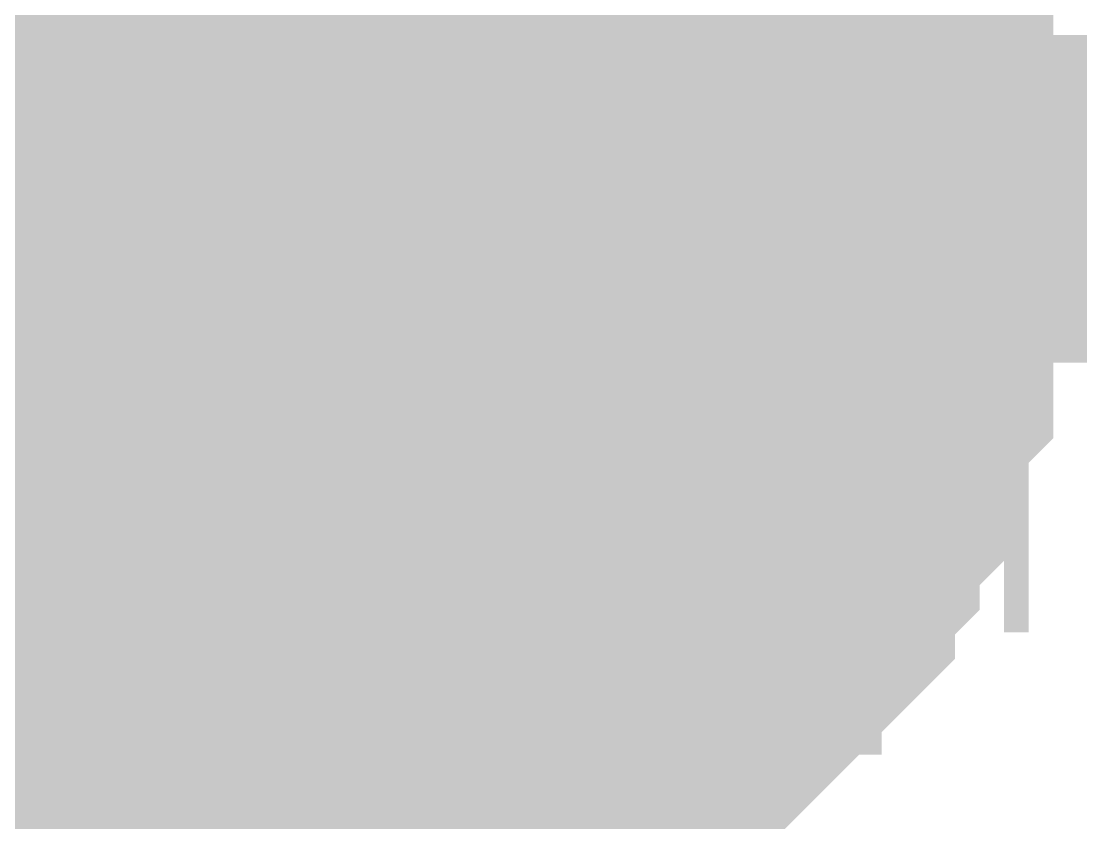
# Model space of a CAD drawing. Header units: millimetres. Extents: x 0 to 800, y 0 to 567.
# Drawn here: x 120.7 to 121.668, y 74.801 to 75.534 of the extents above; entities that cross this region are included whole.
import ezdxf

# ---------------------------------------------------------------- set-up
doc = ezdxf.new("R2010")
doc.units = ezdxf.units.MM
doc.layers.add('Sheet', color=255, linetype='Continuous')

msp = doc.modelspace()

# ---------------------------------------------------------------- linework, layer by layer
at = {"layer": 'Sheet'}
for points, const_width in [([(120.97817, 75.37185), (120.97817, 80.90434)], 0.29972), ([(120.53018, 75.64063), (120.55258, 75.66303), (120.57498, 75.68543), (120.57498, 75.70783), (120.59738, 75.73023), (120.61978, 75.73023), (120.64218, 75.75263), (120.66458, 75.77503), (120.68698, 75.79742), (120.68698, 75.79742), (120.70938, 75.81982), (120.73177, 75.81982), (120.75417, 75.84222), (120.77657, 75.84222), (120.79897, 75.86462), (120.82137, 75.86462), (120.84377, 75.86462), (120.88857, 75.88702), (120.91097, 75.88702), (120.93337, 75.88702), (120.95577, 75.88702), (120.97817, 75.88702)], 0.29972), ([(120.53018, 75.64063), (120.55258, 75.66303), (120.57498, 75.68543), (120.57498, 75.70783), (120.59738, 75.73023), (120.61978, 75.73023), (120.64218, 75.75263), (120.66458, 75.77503), (120.68698, 75.79742), (120.68698, 75.79742), (120.70938, 75.81982), (120.73177, 75.81982), (120.75417, 75.84222), (120.77657, 75.84222), (120.79897, 75.86462), (120.82137, 75.86462), (120.84377, 75.86462), (120.88857, 75.88702), (120.91097, 75.88702), (120.93337, 75.88702), (120.95577, 75.88702), (120.97817, 75.88702)], 0.29972), ([(120.53018, 75.64063), (120.55258, 75.66303), (120.57498, 75.68543), (120.57498, 75.70783), (120.59738, 75.73023), (120.61978, 75.73023), (120.64218, 75.75263), (120.66458, 75.77503), (120.68698, 75.79742), (120.68698, 75.79742), (120.70938, 75.81982), (120.73177, 75.81982), (120.75417, 75.84222), (120.77657, 75.84222), (120.79897, 75.86462), (120.82137, 75.86462), (120.84377, 75.86462), (120.88857, 75.88702), (120.91097, 75.88702), (120.93337, 75.88702), (120.95577, 75.88702), (120.97817, 75.88702)], 0.29972), ([(120.53018, 75.64063), (120.55258, 75.66303), (120.57498, 75.68543), (120.57498, 75.70783), (120.59738, 75.73023), (120.61978, 75.73023), (120.64218, 75.75263), (120.66458, 75.77503), (120.68698, 75.79742), (120.68698, 75.79742), (120.70938, 75.81982), (120.73177, 75.81982), (120.75417, 75.84222), (120.77657, 75.84222), (120.79897, 75.86462), (120.82137, 75.86462), (120.84377, 75.86462), (120.88857, 75.88702), (120.91097, 75.88702), (120.93337, 75.88702), (120.95577, 75.88702), (120.97817, 75.88702)], 0.29972), ([(120.53018, 75.64063), (120.55258, 75.66303), (120.57498, 75.68543), (120.57498, 75.70783), (120.59738, 75.73023), (120.61978, 75.73023), (120.64218, 75.75263), (120.66458, 75.77503), (120.68698, 75.79742), (120.68698, 75.79742), (120.70938, 75.81982), (120.73177, 75.81982), (120.75417, 75.84222), (120.77657, 75.84222), (120.79897, 75.86462), (120.82137, 75.86462), (120.84377, 75.86462), (120.88857, 75.88702), (120.91097, 75.88702), (120.93337, 75.88702), (120.95577, 75.88702), (120.97817, 75.88702)], 0.29972), ([(120.53018, 75.64063), (120.55258, 75.66303), (120.57498, 75.68543), (120.57498, 75.70783), (120.59738, 75.73023), (120.61978, 75.73023), (120.64218, 75.75263), (120.66458, 75.77503), (120.68698, 75.79742), (120.68698, 75.79742), (120.70938, 75.81982), (120.73177, 75.81982), (120.75417, 75.84222), (120.77657, 75.84222), (120.79897, 75.86462), (120.82137, 75.86462), (120.84377, 75.86462), (120.88857, 75.88702), (120.91097, 75.88702), (120.93337, 75.88702), (120.95577, 75.88702), (120.97817, 75.88702)], 0.29972), ([(120.53018, 75.57344), (120.55258, 75.59584), (120.57498, 75.61823), (120.57498, 75.64063), (120.59738, 75.66303), (120.61978, 75.66303), (120.64218, 75.68543), (120.66458, 75.70783), (120.68698, 75.73023), (120.68698, 75.73023), (120.70938, 75.75263), (120.73177, 75.75263), (120.75417, 75.77503), (120.77657, 75.77503), (120.79897, 75.79742), (120.82137, 75.79742), (120.84377, 75.79742), (120.88857, 75.81982), (120.91097, 75.81982), (120.93337, 75.81982), (120.95577, 75.81982), (120.97817, 75.81982)], 0.29972), ([(120.53018, 75.57344), (120.55258, 75.59584), (120.57498, 75.61823), (120.57498, 75.64063), (120.59738, 75.66303), (120.61978, 75.66303), (120.64218, 75.68543), (120.66458, 75.70783), (120.68698, 75.73023), (120.68698, 75.73023), (120.70938, 75.75263), (120.73177, 75.75263), (120.75417, 75.77503), (120.77657, 75.77503), (120.79897, 75.79742), (120.82137, 75.79742), (120.84377, 75.79742), (120.88857, 75.81982), (120.91097, 75.81982), (120.93337, 75.81982), (120.95577, 75.81982), (120.97817, 75.81982)], 0.29972), ([(120.53018, 75.57344), (120.55258, 75.59584), (120.57498, 75.61823), (120.57498, 75.64063), (120.59738, 75.66303), (120.61978, 75.66303), (120.64218, 75.68543), (120.66458, 75.70783), (120.68698, 75.73023), (120.68698, 75.73023), (120.70938, 75.75263), (120.73177, 75.75263), (120.75417, 75.77503), (120.77657, 75.77503), (120.79897, 75.79742), (120.82137, 75.79742), (120.84377, 75.79742), (120.88857, 75.81982), (120.91097, 75.81982), (120.93337, 75.81982), (120.95577, 75.81982), (120.97817, 75.81982)], 0.29972), ([(120.53018, 75.57344), (120.55258, 75.59584), (120.57498, 75.61823), (120.57498, 75.64063), (120.59738, 75.66303), (120.61978, 75.66303), (120.64218, 75.68543), (120.66458, 75.70783), (120.68698, 75.73023), (120.68698, 75.73023), (120.70938, 75.75263), (120.73177, 75.75263), (120.75417, 75.77503), (120.77657, 75.77503), (120.79897, 75.79742), (120.82137, 75.79742), (120.84377, 75.79742), (120.88857, 75.81982), (120.91097, 75.81982), (120.93337, 75.81982), (120.95577, 75.81982), (120.97817, 75.81982)], 0.29972), ([(121.33655, 75.68543), (121.33655, 75.66303), (121.35895, 75.66303), (121.38135, 75.64063), (121.40375, 75.61823), (121.40375, 75.59584), (121.42615, 75.57344), (121.42615, 75.55104), (121.44855, 75.52864), (121.44855, 75.50624), (121.47095, 75.48384), (121.47095, 75.46144), (121.47095, 75.43904), (121.49335, 75.41665), (121.49335, 75.39425), (121.49335, 75.34945), (121.49335, 75.32705), (121.49335, 75.30465)], 0.29972), ([(121.33655, 75.68543), (121.33655, 75.66303), (121.35895, 75.66303), (121.38135, 75.64063), (121.40375, 75.61823), (121.40375, 75.59584), (121.42615, 75.57344), (121.42615, 75.55104), (121.44855, 75.52864), (121.44855, 75.50624), (121.47095, 75.48384), (121.47095, 75.46144), (121.47095, 75.43904), (121.49335, 75.41665), (121.49335, 75.39425), (121.49335, 75.34945), (121.49335, 75.32705), (121.49335, 75.30465)], 0.29972), ([(121.33655, 75.68543), (121.33655, 75.66303), (121.35895, 75.66303), (121.38135, 75.64063), (121.40375, 75.61823), (121.40375, 75.59584), (121.42615, 75.57344), (121.42615, 75.55104), (121.44855, 75.52864), (121.44855, 75.50624), (121.47095, 75.48384), (121.47095, 75.46144), (121.47095, 75.43904), (121.49335, 75.41665), (121.49335, 75.39425), (121.49335, 75.34945), (121.49335, 75.32705), (121.49335, 75.30465)], 0.29972), ([(121.33655, 75.68543), (121.33655, 75.66303), (121.35895, 75.66303), (121.38135, 75.64063), (121.40375, 75.61823), (121.40375, 75.59584), (121.42615, 75.57344), (121.42615, 75.55104), (121.44855, 75.52864), (121.44855, 75.50624), (121.47095, 75.48384), (121.47095, 75.46144), (121.47095, 75.43904), (121.49335, 75.41665), (121.49335, 75.39425), (121.49335, 75.34945), (121.49335, 75.32705), (121.49335, 75.30465)], 0.29972), ([(121.40375, 75.68543), (121.40375, 75.66303), (121.42615, 75.64063), (121.42615, 75.61823), (121.44855, 75.59584), (121.44855, 75.57344), (121.47095, 75.55104), (121.47095, 75.52864), (121.47095, 75.50624), (121.49335, 75.48384), (121.49335, 75.46144), (121.49335, 75.41665), (121.49335, 75.39425), (121.49335, 75.37185)], 0.29972), ([(121.40375, 75.68543), (121.40375, 75.66303), (121.42615, 75.64063), (121.42615, 75.61823), (121.44855, 75.59584), (121.44855, 75.57344), (121.47095, 75.55104), (121.47095, 75.52864), (121.47095, 75.50624), (121.49335, 75.48384), (121.49335, 75.46144), (121.49335, 75.41665), (121.49335, 75.39425), (121.49335, 75.37185)], 0.29972), ([(121.40375, 75.68543), (121.40375, 75.66303), (121.42615, 75.64063), (121.42615, 75.61823), (121.44855, 75.59584), (121.44855, 75.57344), (121.47095, 75.55104), (121.47095, 75.52864), (121.47095, 75.50624), (121.49335, 75.48384), (121.49335, 75.46144), (121.49335, 75.41665), (121.49335, 75.39425), (121.49335, 75.37185)], 0.29972), ([(121.40375, 75.68543), (121.40375, 75.66303), (121.42615, 75.64063), (121.42615, 75.61823), (121.44855, 75.59584), (121.44855, 75.57344), (121.47095, 75.55104), (121.47095, 75.52864), (121.47095, 75.50624), (121.49335, 75.48384), (121.49335, 75.46144), (121.49335, 75.41665), (121.49335, 75.39425), (121.49335, 75.37185)], 0.29972), ([(121.40375, 75.68543), (121.40375, 75.66303), (121.42615, 75.64063), (121.42615, 75.61823), (121.44855, 75.59584), (121.44855, 75.57344), (121.47095, 75.55104), (121.47095, 75.52864), (121.47095, 75.50624), (121.49335, 75.48384), (121.49335, 75.46144), (121.49335, 75.41665), (121.49335, 75.39425), (121.49335, 75.37185)], 0.29972), ([(121.40375, 75.68543), (121.40375, 75.66303), (121.42615, 75.64063), (121.42615, 75.61823), (121.44855, 75.59584), (121.44855, 75.57344), (121.47095, 75.55104), (121.47095, 75.52864), (121.47095, 75.50624), (121.49335, 75.48384), (121.49335, 75.46144), (121.49335, 75.41665), (121.49335, 75.39425), (121.49335, 75.37185)], 0.29972), ([(121.40375, 75.59584), (121.42615, 75.57344), (121.42615, 75.55104), (121.44855, 75.52864), (121.44855, 75.50624), (121.47095, 75.48384), (121.47095, 75.46144), (121.47095, 75.43904), (121.49335, 75.41665), (121.49335, 75.39425), (121.49335, 75.34945), (121.49335, 75.32705), (121.49335, 75.30465)], 0.09906), ([(121.40375, 75.59584), (121.42615, 75.57344), (121.42615, 75.55104), (121.44855, 75.52864), (121.44855, 75.50624), (121.47095, 75.48384), (121.47095, 75.46144), (121.47095, 75.43904), (121.49335, 75.41665), (121.49335, 75.39425), (121.49335, 75.34945), (121.49335, 75.32705), (121.49335, 75.30465)], 0.09906), ([(121.40375, 75.59584), (121.42615, 75.57344), (121.42615, 75.55104), (121.44855, 75.52864), (121.44855, 75.50624), (121.47095, 75.48384), (121.47095, 75.46144), (121.47095, 75.43904), (121.49335, 75.41665), (121.49335, 75.39425), (121.49335, 75.34945), (121.49335, 75.32705), (121.49335, 75.30465)], 0.09906), ([(121.40375, 75.59584), (121.42615, 75.57344), (121.42615, 75.55104), (121.44855, 75.52864), (121.44855, 75.50624), (121.47095, 75.48384), (121.47095, 75.46144), (121.47095, 75.43904), (121.49335, 75.41665), (121.49335, 75.39425), (121.49335, 75.34945), (121.49335, 75.32705), (121.49335, 75.30465)], 0.09906), ([(121.44855, 75.59584), (121.44855, 75.57344), (121.47095, 75.55104), (121.47095, 75.52864), (121.47095, 75.50624), (121.49335, 75.48384), (121.49335, 75.46144), (121.49335, 75.41665), (121.49335, 75.39425), (121.49335, 75.37185)], 0.09906), ([(121.44855, 75.59584), (121.44855, 75.57344), (121.47095, 75.55104), (121.47095, 75.52864), (121.47095, 75.50624), (121.49335, 75.48384), (121.49335, 75.46144), (121.49335, 75.41665), (121.49335, 75.39425), (121.49335, 75.37185)], 0.09906), ([(121.44855, 75.59584), (121.44855, 75.57344), (121.47095, 75.55104), (121.47095, 75.52864), (121.47095, 75.50624), (121.49335, 75.48384), (121.49335, 75.46144), (121.49335, 75.41665), (121.49335, 75.39425), (121.49335, 75.37185)], 0.09906), ([(121.44855, 75.59584), (121.44855, 75.57344), (121.47095, 75.55104), (121.47095, 75.52864), (121.47095, 75.50624), (121.49335, 75.48384), (121.49335, 75.46144), (121.49335, 75.41665), (121.49335, 75.39425), (121.49335, 75.37185)], 0.09906), ([(121.44855, 75.59584), (121.44855, 75.57344), (121.47095, 75.55104), (121.47095, 75.52864), (121.47095, 75.50624), (121.49335, 75.48384), (121.49335, 75.46144), (121.49335, 75.41665), (121.49335, 75.39425), (121.49335, 75.37185)], 0.09906), ([(121.44855, 75.59584), (121.44855, 75.57344), (121.47095, 75.55104), (121.47095, 75.52864), (121.47095, 75.50624), (121.49335, 75.48384), (121.49335, 75.46144), (121.49335, 75.41665), (121.49335, 75.39425), (121.49335, 75.37185)], 0.09906), ([(120.97817, 75.37185), (120.97817, 75.30465), (109.28578, 75.30465)], 0.29972), ([(121.49335, 75.37185), (121.49335, 75.34945), (121.49335, 75.32705), (121.49335, 75.28225), (121.49335, 75.25985), (121.47095, 75.23746), (121.47095, 75.21506), (121.47095, 75.19266), (121.44855, 75.17026), (121.44855, 75.14786), (121.42615, 75.12546), (121.42615, 75.10306), (121.40375, 75.08066), (121.40375, 75.05827), (121.38135, 75.03587), (121.35895, 75.01347), (121.33655, 75.01347), (121.33655, 74.99107), (121.31415, 74.96867), (121.29176, 74.94627), (121.26936, 74.94627), (121.24696, 74.92387), (121.22456, 74.92387), (121.20216, 74.90147), (121.17976, 74.90147), (121.15736, 74.87908), (121.13496, 74.87908), (121.11256, 74.87908), (121.09016, 74.85668), (121.06776, 74.85668), (121.02296, 74.85668), (121.00057, 74.85668), (120.97817, 74.85668)], 0.29972), ([(151.91148, 75.30465), (151.91148, 75.37185), (147.31964, 75.37185), (120.97817, 75.37185)], 0.29972), ([(121.49335, 75.37185), (121.49335, 75.34945), (121.49335, 75.32705), (121.49335, 75.28225), (121.49335, 75.25985), (121.47095, 75.23746), (121.47095, 75.21506), (121.47095, 75.19266), (121.44855, 75.17026), (121.44855, 75.14786), (121.42615, 75.12546), (121.42615, 75.10306), (121.40375, 75.08066), (121.40375, 75.05827), (121.38135, 75.03587), (121.35895, 75.01347), (121.33655, 75.01347), (121.33655, 74.99107), (121.31415, 74.96867), (121.29176, 74.94627), (121.26936, 74.94627), (121.24696, 74.92387), (121.22456, 74.92387), (121.20216, 74.90147), (121.17976, 74.90147), (121.15736, 74.87908), (121.13496, 74.87908), (121.11256, 74.87908), (121.09016, 74.85668), (121.06776, 74.85668), (121.02296, 74.85668), (121.00057, 74.85668), (120.97817, 74.85668)], 0.29972), ([(121.49335, 75.37185), (121.49335, 75.34945), (121.49335, 75.32705), (121.49335, 75.28225), (121.49335, 75.25985), (121.47095, 75.23746), (121.47095, 75.21506), (121.47095, 75.19266), (121.44855, 75.17026), (121.44855, 75.14786), (121.42615, 75.12546), (121.42615, 75.10306), (121.40375, 75.08066), (121.40375, 75.05827), (121.38135, 75.03587), (121.35895, 75.01347), (121.33655, 75.01347), (121.33655, 74.99107), (121.31415, 74.96867), (121.29176, 74.94627), (121.26936, 74.94627), (121.24696, 74.92387), (121.22456, 74.92387), (121.20216, 74.90147), (121.17976, 74.90147), (121.15736, 74.87908), (121.13496, 74.87908), (121.11256, 74.87908), (121.09016, 74.85668), (121.06776, 74.85668), (121.02296, 74.85668), (121.00057, 74.85668), (120.97817, 74.85668)], 0.29972), ([(121.49335, 75.37185), (121.49335, 75.34945), (121.49335, 75.32705), (121.49335, 75.28225), (121.49335, 75.25985), (121.47095, 75.23746), (121.47095, 75.21506), (121.47095, 75.19266), (121.44855, 75.17026), (121.44855, 75.14786), (121.42615, 75.12546), (121.42615, 75.10306), (121.40375, 75.08066), (121.40375, 75.05827), (121.38135, 75.03587), (121.35895, 75.01347), (121.33655, 75.01347), (121.33655, 74.99107), (121.31415, 74.96867), (121.29176, 74.94627), (121.26936, 74.94627), (121.24696, 74.92387), (121.22456, 74.92387), (121.20216, 74.90147), (121.17976, 74.90147), (121.15736, 74.87908), (121.13496, 74.87908), (121.11256, 74.87908), (121.09016, 74.85668), (121.06776, 74.85668), (121.02296, 74.85668), (121.00057, 74.85668), (120.97817, 74.85668)], 0.29972), ([(121.49335, 75.37185), (121.49335, 75.34945), (121.49335, 75.32705), (121.49335, 75.28225), (121.49335, 75.25985), (121.47095, 75.23746), (121.47095, 75.21506), (121.47095, 75.19266), (121.44855, 75.17026), (121.44855, 75.14786), (121.42615, 75.12546), (121.42615, 75.10306), (121.40375, 75.08066), (121.40375, 75.05827), (121.38135, 75.03587), (121.35895, 75.01347), (121.33655, 75.01347), (121.33655, 74.99107), (121.31415, 74.96867), (121.29176, 74.94627), (121.26936, 74.94627), (121.24696, 74.92387), (121.22456, 74.92387), (121.20216, 74.90147), (121.17976, 74.90147), (121.15736, 74.87908), (121.13496, 74.87908), (121.11256, 74.87908), (121.09016, 74.85668), (121.06776, 74.85668), (121.02296, 74.85668), (121.00057, 74.85668), (120.97817, 74.85668)], 0.29972), ([(121.49335, 75.37185), (121.49335, 75.34945), (121.49335, 75.32705), (121.49335, 75.28225), (121.49335, 75.25985), (121.47095, 75.23746), (121.47095, 75.21506), (121.47095, 75.19266), (121.44855, 75.17026), (121.44855, 75.14786), (121.42615, 75.12546), (121.42615, 75.10306), (121.40375, 75.08066), (121.40375, 75.05827), (121.38135, 75.03587), (121.35895, 75.01347), (121.33655, 75.01347), (121.33655, 74.99107), (121.31415, 74.96867), (121.29176, 74.94627), (121.26936, 74.94627), (121.24696, 74.92387), (121.22456, 74.92387), (121.20216, 74.90147), (121.17976, 74.90147), (121.15736, 74.87908), (121.13496, 74.87908), (121.11256, 74.87908), (121.09016, 74.85668), (121.06776, 74.85668), (121.02296, 74.85668), (121.00057, 74.85668), (120.97817, 74.85668)], 0.29972), ([(121.49335, 75.37185), (121.49335, 75.37185), (121.49335, 75.37185), (121.49335, 75.37185), (121.49335, 75.37185), (121.49335, 75.37185), (121.49335, 75.37185), (121.49335, 75.37185), (121.49335, 75.37185), (121.49335, 75.37185), (121.49335, 75.37185), (121.49335, 75.37185), (121.49335, 75.37185), (121.49335, 75.37185), (121.49335, 75.37185), (121.49335, 75.37185), (121.49335, 75.37185), (121.49335, 75.37185), (121.49335, 75.37185), (121.49335, 75.37185), (121.49335, 75.37185), (121.49335, 75.37185), (121.49335, 75.37185), (121.49335, 75.37185), (121.49335, 75.37185), (121.49335, 75.37185), (121.49335, 75.37185), (121.49335, 75.37185), (121.49335, 75.37185), (121.49335, 75.37185), (121.49335, 75.37185), (121.49335, 75.37185), (121.49335, 75.37185)], 0.29972), ([(121.49335, 75.37185), (121.49335, 75.37185)], 0.29972), ([(121.49335, 75.37185), (121.49335, 75.37185), (121.49335, 75.37185), (121.49335, 75.37185), (121.49335, 75.37185), (121.49335, 75.37185), (121.49335, 75.37185), (121.49335, 75.37185), (121.49335, 75.37185), (121.49335, 75.37185), (121.49335, 75.37185), (121.49335, 75.37185), (121.49335, 75.37185), (121.49335, 75.37185), (121.49335, 75.37185), (121.49335, 75.37185), (121.49335, 75.37185), (121.49335, 75.37185), (121.49335, 75.37185), (121.49335, 75.37185), (121.49335, 75.37185), (121.49335, 75.37185), (121.49335, 75.37185), (121.49335, 75.37185), (121.49335, 75.37185), (121.49335, 75.37185), (121.49335, 75.37185), (121.49335, 75.37185), (121.49335, 75.37185), (121.49335, 75.37185), (121.49335, 75.37185), (121.49335, 75.37185), (121.49335, 75.37185)], 0.29972), ([(121.49335, 75.37185), (121.49335, 75.37185)], 0.29972), ([(121.49335, 75.37185), (121.49335, 75.37185), (121.49335, 75.37185), (121.49335, 75.37185), (121.49335, 75.37185), (121.49335, 75.37185), (121.49335, 75.37185), (121.49335, 75.37185), (121.49335, 75.37185), (121.49335, 75.37185), (121.49335, 75.37185), (121.49335, 75.37185), (121.49335, 75.37185), (121.49335, 75.37185), (121.49335, 75.37185), (121.49335, 75.37185), (121.49335, 75.37185), (121.49335, 75.37185), (121.49335, 75.37185), (121.49335, 75.37185), (121.49335, 75.37185), (121.49335, 75.37185), (121.49335, 75.37185), (121.49335, 75.37185), (121.49335, 75.37185), (121.49335, 75.37185), (121.49335, 75.37185), (121.49335, 75.37185), (121.49335, 75.37185), (121.49335, 75.37185), (121.49335, 75.37185), (121.49335, 75.37185), (121.49335, 75.37185)], 0.29972), ([(121.49335, 75.37185), (121.49335, 75.37185)], 0.29972), ([(121.49335, 75.37185), (121.49335, 75.37185), (121.49335, 75.37185), (121.49335, 75.37185), (121.49335, 75.37185), (121.49335, 75.37185), (121.49335, 75.37185), (121.49335, 75.37185), (121.49335, 75.37185), (121.49335, 75.37185), (121.49335, 75.37185), (121.49335, 75.37185), (121.49335, 75.37185), (121.49335, 75.37185), (121.49335, 75.37185), (121.49335, 75.37185), (121.49335, 75.37185), (121.49335, 75.37185), (121.49335, 75.37185), (121.49335, 75.37185), (121.49335, 75.37185), (121.49335, 75.37185), (121.49335, 75.37185), (121.49335, 75.37185), (121.49335, 75.37185), (121.49335, 75.37185), (121.49335, 75.37185), (121.49335, 75.37185), (121.49335, 75.37185), (121.49335, 75.37185), (121.49335, 75.37185), (121.49335, 75.37185), (121.49335, 75.37185)], 0.29972), ([(121.49335, 75.37185), (121.49335, 75.37185)], 0.29972), ([(121.49335, 75.37185), (121.49335, 75.37185), (121.49335, 75.37185), (121.49335, 75.37185), (121.49335, 75.37185), (121.49335, 75.37185), (121.49335, 75.37185), (121.49335, 75.37185), (121.49335, 75.37185), (121.49335, 75.37185), (121.49335, 75.37185), (121.49335, 75.37185), (121.49335, 75.37185), (121.49335, 75.37185), (121.49335, 75.37185), (121.49335, 75.37185), (121.49335, 75.37185), (121.49335, 75.37185), (121.49335, 75.37185), (121.49335, 75.37185), (121.49335, 75.37185), (121.49335, 75.37185), (121.49335, 75.37185), (121.49335, 75.37185), (121.49335, 75.37185), (121.49335, 75.37185), (121.49335, 75.37185), (121.49335, 75.37185), (121.49335, 75.37185), (121.49335, 75.37185), (121.49335, 75.37185), (121.49335, 75.37185), (121.49335, 75.37185)], 0.29972), ([(121.49335, 75.37185), (121.49335, 75.37185)], 0.29972), ([(121.49335, 75.37185), (121.49335, 75.37185), (121.49335, 75.37185), (121.49335, 75.37185), (121.49335, 75.37185), (121.49335, 75.37185), (121.49335, 75.37185), (121.49335, 75.37185), (121.49335, 75.37185), (121.49335, 75.37185), (121.49335, 75.37185), (121.49335, 75.37185), (121.49335, 75.37185), (121.49335, 75.37185), (121.49335, 75.37185), (121.49335, 75.37185), (121.49335, 75.37185), (121.49335, 75.37185), (121.49335, 75.37185), (121.49335, 75.37185), (121.49335, 75.37185), (121.49335, 75.37185), (121.49335, 75.37185), (121.49335, 75.37185), (121.49335, 75.37185), (121.49335, 75.37185), (121.49335, 75.37185), (121.49335, 75.37185), (121.49335, 75.37185), (121.49335, 75.37185), (121.49335, 75.37185), (121.49335, 75.37185), (121.49335, 75.37185)], 0.29972), ([(121.49335, 75.37185), (121.49335, 75.37185)], 0.29972), ([(120.97817, 75.30465), (120.97817, 68.24904), (120.86617, 68.24904)], 0.29972), ([(121.49335, 75.30465), (121.49335, 75.28225), (121.49335, 75.25985), (121.49335, 75.23746), (121.49335, 75.21506), (121.47095, 75.19266), (121.47095, 75.17026), (121.47095, 75.12546), (121.44855, 75.12546), (121.44855, 75.10306), (121.42615, 75.08066), (121.42615, 75.05827), (121.40375, 75.03587), (121.40375, 75.01347), (121.38135, 74.99107), (121.35895, 74.96867), (121.33655, 74.94627), (121.33655, 74.94627), (121.31415, 74.92387), (121.29176, 74.90147), (121.26936, 74.90147), (121.24696, 74.87908), (121.22456, 74.87908), (121.20216, 74.85668), (121.17976, 74.85668), (121.15736, 74.83428), (121.13496, 74.83428), (121.11256, 74.83428), (121.09016, 74.81188), (121.06776, 74.81188), (121.02296, 74.81188), (121.00057, 74.81188), (120.97817, 74.81188)], 0.29972), ([(121.49335, 75.30465), (121.49335, 75.28225), (121.49335, 75.25985), (121.49335, 75.23746), (121.49335, 75.21506), (121.47095, 75.19266), (121.47095, 75.17026), (121.47095, 75.12546), (121.44855, 75.12546), (121.44855, 75.10306), (121.42615, 75.08066), (121.42615, 75.05827), (121.40375, 75.03587), (121.40375, 75.01347), (121.38135, 74.99107), (121.35895, 74.96867), (121.33655, 74.94627), (121.33655, 74.94627), (121.31415, 74.92387), (121.29176, 74.90147), (121.26936, 74.90147), (121.24696, 74.87908), (121.22456, 74.87908), (121.20216, 74.85668), (121.17976, 74.85668), (121.15736, 74.83428), (121.13496, 74.83428), (121.11256, 74.83428), (121.09016, 74.81188), (121.06776, 74.81188), (121.02296, 74.81188), (121.00057, 74.81188), (120.97817, 74.81188)], 0.29972), ([(121.49335, 75.30465), (121.49335, 75.28225), (121.49335, 75.25985), (121.49335, 75.23746), (121.49335, 75.21506), (121.47095, 75.19266), (121.47095, 75.17026), (121.47095, 75.12546), (121.44855, 75.12546), (121.44855, 75.10306), (121.42615, 75.08066), (121.42615, 75.05827), (121.40375, 75.03587), (121.40375, 75.01347), (121.38135, 74.99107), (121.35895, 74.96867), (121.33655, 74.94627), (121.33655, 74.94627), (121.31415, 74.92387), (121.29176, 74.90147), (121.26936, 74.90147), (121.24696, 74.87908), (121.22456, 74.87908), (121.20216, 74.85668), (121.17976, 74.85668), (121.15736, 74.83428), (121.13496, 74.83428), (121.11256, 74.83428), (121.09016, 74.81188), (121.06776, 74.81188), (121.02296, 74.81188), (121.00057, 74.81188), (120.97817, 74.81188)], 0.29972), ([(121.49335, 75.30465), (121.49335, 75.28225), (121.49335, 75.25985), (121.49335, 75.23746), (121.49335, 75.21506), (121.47095, 75.19266), (121.47095, 75.17026), (121.47095, 75.12546), (121.44855, 75.12546), (121.44855, 75.10306), (121.42615, 75.08066), (121.42615, 75.05827), (121.40375, 75.03587), (121.40375, 75.01347), (121.38135, 74.99107), (121.35895, 74.96867), (121.33655, 74.94627), (121.33655, 74.94627), (121.31415, 74.92387), (121.29176, 74.90147), (121.26936, 74.90147), (121.24696, 74.87908), (121.22456, 74.87908), (121.20216, 74.85668), (121.17976, 74.85668), (121.15736, 74.83428), (121.13496, 74.83428), (121.11256, 74.83428), (121.09016, 74.81188), (121.06776, 74.81188), (121.02296, 74.81188), (121.00057, 74.81188), (120.97817, 74.81188)], 0.29972), ([(121.49335, 75.30465), (121.49335, 75.30465), (121.49335, 75.30465), (121.49335, 75.30465), (121.49335, 75.30465), (121.49335, 75.30465), (121.49335, 75.30465), (121.49335, 75.30465), (121.49335, 75.30465), (121.49335, 75.30465), (121.49335, 75.30465), (121.49335, 75.30465), (121.49335, 75.30465), (121.49335, 75.30465), (121.49335, 75.30465), (121.49335, 75.30465), (121.49335, 75.30465), (121.49335, 75.30465), (121.49335, 75.30465), (121.49335, 75.30465), (121.49335, 75.30465), (121.49335, 75.30465), (121.49335, 75.30465), (121.49335, 75.30465), (121.49335, 75.30465), (121.49335, 75.30465), (121.49335, 75.30465), (121.49335, 75.30465), (121.49335, 75.30465), (121.49335, 75.30465), (121.49335, 75.30465), (121.49335, 75.30465), (121.49335, 75.30465)], 0.29972), ([(121.49335, 75.30465), (121.49335, 75.30465)], 0.29972), ([(121.49335, 75.30465), (121.49335, 75.30465), (121.49335, 75.30465), (121.49335, 75.30465), (121.49335, 75.30465), (121.49335, 75.30465), (121.49335, 75.30465), (121.49335, 75.30465), (121.49335, 75.30465), (121.49335, 75.30465), (121.49335, 75.30465), (121.49335, 75.30465), (121.49335, 75.30465), (121.49335, 75.30465), (121.49335, 75.30465), (121.49335, 75.30465), (121.49335, 75.30465), (121.49335, 75.30465), (121.49335, 75.30465), (121.49335, 75.30465), (121.49335, 75.30465), (121.49335, 75.30465), (121.49335, 75.30465), (121.49335, 75.30465), (121.49335, 75.30465), (121.49335, 75.30465), (121.49335, 75.30465), (121.49335, 75.30465), (121.49335, 75.30465), (121.49335, 75.30465), (121.49335, 75.30465), (121.49335, 75.30465), (121.49335, 75.30465)], 0.29972), ([(121.49335, 75.30465), (121.49335, 75.30465)], 0.29972), ([(121.49335, 75.30465), (121.49335, 75.30465), (121.49335, 75.30465), (121.49335, 75.30465), (121.49335, 75.30465), (121.49335, 75.30465), (121.49335, 75.30465), (121.49335, 75.30465), (121.49335, 75.30465), (121.49335, 75.30465), (121.49335, 75.30465), (121.49335, 75.30465), (121.49335, 75.30465), (121.49335, 75.30465), (121.49335, 75.30465), (121.49335, 75.30465), (121.49335, 75.30465), (121.49335, 75.30465), (121.49335, 75.30465), (121.49335, 75.30465), (121.49335, 75.30465), (121.49335, 75.30465), (121.49335, 75.30465), (121.49335, 75.30465), (121.49335, 75.30465), (121.49335, 75.30465), (121.49335, 75.30465), (121.49335, 75.30465), (121.49335, 75.30465), (121.49335, 75.30465), (121.49335, 75.30465), (121.49335, 75.30465), (121.49335, 75.30465)], 0.29972), ([(121.49335, 75.30465), (121.49335, 75.30465)], 0.29972), ([(121.49335, 75.30465), (121.49335, 75.30465), (121.49335, 75.30465), (121.49335, 75.30465), (121.49335, 75.30465), (121.49335, 75.30465), (121.49335, 75.30465), (121.49335, 75.30465), (121.49335, 75.30465), (121.49335, 75.30465), (121.49335, 75.30465), (121.49335, 75.30465), (121.49335, 75.30465), (121.49335, 75.30465), (121.49335, 75.30465), (121.49335, 75.30465), (121.49335, 75.30465), (121.49335, 75.30465), (121.49335, 75.30465), (121.49335, 75.30465), (121.49335, 75.30465), (121.49335, 75.30465), (121.49335, 75.30465), (121.49335, 75.30465), (121.49335, 75.30465), (121.49335, 75.30465), (121.49335, 75.30465), (121.49335, 75.30465), (121.49335, 75.30465), (121.49335, 75.30465), (121.49335, 75.30465), (121.49335, 75.30465), (121.49335, 75.30465)], 0.29972), ([(121.49335, 75.30465), (121.49335, 75.30465)], 0.29972), ([(121.49335, 75.37185), (121.49335, 75.34945), (121.49335, 75.32705), (121.49335, 75.28225), (121.49335, 75.25985), (121.47095, 75.23746), (121.47095, 75.21506), (121.47095, 75.19266), (121.44855, 75.17026), (121.44855, 75.14786), (121.42615, 75.12546), (121.42615, 75.10306), (121.40375, 75.08066), (121.40375, 75.05827), (121.38135, 75.03587), (121.35895, 75.01347), (121.33655, 75.01347), (121.33655, 74.99107), (121.31415, 74.96867), (121.29176, 74.94627), (121.26936, 74.94627), (121.24696, 74.92387), (121.22456, 74.92387), (121.20216, 74.90147), (121.17976, 74.90147), (121.15736, 74.87908), (121.13496, 74.87908), (121.11256, 74.87908), (121.09016, 74.85668), (121.06776, 74.85668), (121.02296, 74.85668), (121.00057, 74.85668), (120.97817, 74.85668)], 0.09906), ([(121.49335, 75.37185), (121.49335, 75.34945), (121.49335, 75.32705), (121.49335, 75.28225), (121.49335, 75.25985), (121.47095, 75.23746), (121.47095, 75.21506), (121.47095, 75.19266), (121.44855, 75.17026), (121.44855, 75.14786), (121.42615, 75.12546), (121.42615, 75.10306), (121.40375, 75.08066), (121.40375, 75.05827), (121.38135, 75.03587), (121.35895, 75.01347), (121.33655, 75.01347), (121.33655, 74.99107), (121.31415, 74.96867), (121.29176, 74.94627), (121.26936, 74.94627), (121.24696, 74.92387), (121.22456, 74.92387), (121.20216, 74.90147), (121.17976, 74.90147), (121.15736, 74.87908), (121.13496, 74.87908), (121.11256, 74.87908), (121.09016, 74.85668), (121.06776, 74.85668), (121.02296, 74.85668), (121.00057, 74.85668), (120.97817, 74.85668)], 0.09906), ([(121.49335, 75.37185), (121.49335, 75.34945), (121.49335, 75.32705), (121.49335, 75.28225), (121.49335, 75.25985), (121.47095, 75.23746), (121.47095, 75.21506), (121.47095, 75.19266), (121.44855, 75.17026), (121.44855, 75.14786), (121.42615, 75.12546), (121.42615, 75.10306), (121.40375, 75.08066), (121.40375, 75.05827), (121.38135, 75.03587), (121.35895, 75.01347), (121.33655, 75.01347), (121.33655, 74.99107), (121.31415, 74.96867), (121.29176, 74.94627), (121.26936, 74.94627), (121.24696, 74.92387), (121.22456, 74.92387), (121.20216, 74.90147), (121.17976, 74.90147), (121.15736, 74.87908), (121.13496, 74.87908), (121.11256, 74.87908), (121.09016, 74.85668), (121.06776, 74.85668), (121.02296, 74.85668), (121.00057, 74.85668), (120.97817, 74.85668)], 0.09906), ([(121.49335, 75.37185), (121.49335, 75.34945), (121.49335, 75.32705), (121.49335, 75.28225), (121.49335, 75.25985), (121.47095, 75.23746), (121.47095, 75.21506), (121.47095, 75.19266), (121.44855, 75.17026), (121.44855, 75.14786), (121.42615, 75.12546), (121.42615, 75.10306), (121.40375, 75.08066), (121.40375, 75.05827), (121.38135, 75.03587), (121.35895, 75.01347), (121.33655, 75.01347), (121.33655, 74.99107), (121.31415, 74.96867), (121.29176, 74.94627), (121.26936, 74.94627), (121.24696, 74.92387), (121.22456, 74.92387), (121.20216, 74.90147), (121.17976, 74.90147), (121.15736, 74.87908), (121.13496, 74.87908), (121.11256, 74.87908), (121.09016, 74.85668), (121.06776, 74.85668), (121.02296, 74.85668), (121.00057, 74.85668), (120.97817, 74.85668)], 0.09906), ([(121.49335, 75.37185), (121.49335, 75.34945), (121.49335, 75.32705), (121.49335, 75.28225), (121.49335, 75.25985), (121.47095, 75.23746), (121.47095, 75.21506), (121.47095, 75.19266), (121.44855, 75.17026), (121.44855, 75.14786), (121.42615, 75.12546), (121.42615, 75.10306), (121.40375, 75.08066), (121.40375, 75.05827), (121.38135, 75.03587), (121.35895, 75.01347), (121.33655, 75.01347), (121.33655, 74.99107), (121.31415, 74.96867), (121.29176, 74.94627), (121.26936, 74.94627), (121.24696, 74.92387), (121.22456, 74.92387), (121.20216, 74.90147), (121.17976, 74.90147), (121.15736, 74.87908), (121.13496, 74.87908), (121.11256, 74.87908), (121.09016, 74.85668), (121.06776, 74.85668), (121.02296, 74.85668), (121.00057, 74.85668), (120.97817, 74.85668)], 0.09906), ([(121.49335, 75.37185), (121.49335, 75.34945), (121.49335, 75.32705), (121.49335, 75.28225), (121.49335, 75.25985), (121.47095, 75.23746), (121.47095, 75.21506), (121.47095, 75.19266), (121.44855, 75.17026), (121.44855, 75.14786), (121.42615, 75.12546), (121.42615, 75.10306), (121.40375, 75.08066), (121.40375, 75.05827), (121.38135, 75.03587), (121.35895, 75.01347), (121.33655, 75.01347), (121.33655, 74.99107), (121.31415, 74.96867), (121.29176, 74.94627), (121.26936, 74.94627), (121.24696, 74.92387), (121.22456, 74.92387), (121.20216, 74.90147), (121.17976, 74.90147), (121.15736, 74.87908), (121.13496, 74.87908), (121.11256, 74.87908), (121.09016, 74.85668), (121.06776, 74.85668), (121.02296, 74.85668), (121.00057, 74.85668), (120.97817, 74.85668)], 0.09906), ([(121.49335, 75.37185), (121.49335, 75.37185), (121.49335, 75.37185), (121.49335, 75.37185), (121.49335, 75.37185), (121.49335, 75.37185), (121.49335, 75.37185), (121.49335, 75.37185), (121.49335, 75.37185), (121.49335, 75.37185), (121.49335, 75.37185), (121.49335, 75.37185), (121.49335, 75.37185), (121.49335, 75.37185), (121.49335, 75.37185), (121.49335, 75.37185), (121.49335, 75.37185), (121.49335, 75.37185), (121.49335, 75.37185), (121.49335, 75.37185), (121.49335, 75.37185), (121.49335, 75.37185), (121.49335, 75.37185), (121.49335, 75.37185), (121.49335, 75.37185), (121.49335, 75.37185), (121.49335, 75.37185), (121.49335, 75.37185), (121.49335, 75.37185), (121.49335, 75.37185), (121.49335, 75.37185), (121.49335, 75.37185), (121.49335, 75.37185)], 0.09906), ([(121.49335, 75.37185), (121.49335, 75.37185)], 0.09906), ([(121.49335, 75.37185), (121.49335, 75.37185), (121.49335, 75.37185), (121.49335, 75.37185), (121.49335, 75.37185), (121.49335, 75.37185), (121.49335, 75.37185), (121.49335, 75.37185), (121.49335, 75.37185), (121.49335, 75.37185), (121.49335, 75.37185), (121.49335, 75.37185), (121.49335, 75.37185), (121.49335, 75.37185), (121.49335, 75.37185), (121.49335, 75.37185), (121.49335, 75.37185), (121.49335, 75.37185), (121.49335, 75.37185), (121.49335, 75.37185), (121.49335, 75.37185), (121.49335, 75.37185), (121.49335, 75.37185), (121.49335, 75.37185), (121.49335, 75.37185), (121.49335, 75.37185), (121.49335, 75.37185), (121.49335, 75.37185), (121.49335, 75.37185), (121.49335, 75.37185), (121.49335, 75.37185), (121.49335, 75.37185), (121.49335, 75.37185)], 0.09906), ([(121.49335, 75.37185), (121.49335, 75.37185)], 0.09906), ([(121.49335, 75.37185), (121.49335, 75.37185), (121.49335, 75.37185), (121.49335, 75.37185), (121.49335, 75.37185), (121.49335, 75.37185), (121.49335, 75.37185), (121.49335, 75.37185), (121.49335, 75.37185), (121.49335, 75.37185), (121.49335, 75.37185), (121.49335, 75.37185), (121.49335, 75.37185), (121.49335, 75.37185), (121.49335, 75.37185), (121.49335, 75.37185), (121.49335, 75.37185), (121.49335, 75.37185), (121.49335, 75.37185), (121.49335, 75.37185), (121.49335, 75.37185), (121.49335, 75.37185), (121.49335, 75.37185), (121.49335, 75.37185), (121.49335, 75.37185), (121.49335, 75.37185), (121.49335, 75.37185), (121.49335, 75.37185), (121.49335, 75.37185), (121.49335, 75.37185), (121.49335, 75.37185), (121.49335, 75.37185), (121.49335, 75.37185)], 0.09906), ([(121.49335, 75.37185), (121.49335, 75.37185)], 0.09906), ([(121.49335, 75.37185), (121.49335, 75.37185), (121.49335, 75.37185), (121.49335, 75.37185), (121.49335, 75.37185), (121.49335, 75.37185), (121.49335, 75.37185), (121.49335, 75.37185), (121.49335, 75.37185), (121.49335, 75.37185), (121.49335, 75.37185), (121.49335, 75.37185), (121.49335, 75.37185), (121.49335, 75.37185), (121.49335, 75.37185), (121.49335, 75.37185), (121.49335, 75.37185), (121.49335, 75.37185), (121.49335, 75.37185), (121.49335, 75.37185), (121.49335, 75.37185), (121.49335, 75.37185), (121.49335, 75.37185), (121.49335, 75.37185), (121.49335, 75.37185), (121.49335, 75.37185), (121.49335, 75.37185), (121.49335, 75.37185), (121.49335, 75.37185), (121.49335, 75.37185), (121.49335, 75.37185), (121.49335, 75.37185), (121.49335, 75.37185)], 0.09906), ([(121.49335, 75.37185), (121.49335, 75.37185)], 0.09906), ([(121.49335, 75.37185), (121.49335, 75.37185), (121.49335, 75.37185), (121.49335, 75.37185), (121.49335, 75.37185), (121.49335, 75.37185), (121.49335, 75.37185), (121.49335, 75.37185), (121.49335, 75.37185), (121.49335, 75.37185), (121.49335, 75.37185), (121.49335, 75.37185), (121.49335, 75.37185), (121.49335, 75.37185), (121.49335, 75.37185), (121.49335, 75.37185), (121.49335, 75.37185), (121.49335, 75.37185), (121.49335, 75.37185), (121.49335, 75.37185), (121.49335, 75.37185), (121.49335, 75.37185), (121.49335, 75.37185), (121.49335, 75.37185), (121.49335, 75.37185), (121.49335, 75.37185), (121.49335, 75.37185), (121.49335, 75.37185), (121.49335, 75.37185), (121.49335, 75.37185), (121.49335, 75.37185), (121.49335, 75.37185), (121.49335, 75.37185)], 0.09906), ([(121.49335, 75.37185), (121.49335, 75.37185)], 0.09906), ([(121.49335, 75.37185), (121.49335, 75.37185), (121.49335, 75.37185), (121.49335, 75.37185), (121.49335, 75.37185), (121.49335, 75.37185), (121.49335, 75.37185), (121.49335, 75.37185), (121.49335, 75.37185), (121.49335, 75.37185), (121.49335, 75.37185), (121.49335, 75.37185), (121.49335, 75.37185), (121.49335, 75.37185), (121.49335, 75.37185), (121.49335, 75.37185), (121.49335, 75.37185), (121.49335, 75.37185), (121.49335, 75.37185), (121.49335, 75.37185), (121.49335, 75.37185), (121.49335, 75.37185), (121.49335, 75.37185), (121.49335, 75.37185), (121.49335, 75.37185), (121.49335, 75.37185), (121.49335, 75.37185), (121.49335, 75.37185), (121.49335, 75.37185), (121.49335, 75.37185), (121.49335, 75.37185), (121.49335, 75.37185), (121.49335, 75.37185)], 0.09906), ([(121.49335, 75.37185), (121.49335, 75.37185)], 0.09906), ([(121.49335, 75.30465), (121.49335, 75.28225), (121.49335, 75.25985), (121.49335, 75.23746), (121.49335, 75.21506), (121.47095, 75.19266), (121.47095, 75.17026), (121.47095, 75.12546), (121.44855, 75.12546), (121.44855, 75.10306), (121.42615, 75.08066), (121.42615, 75.05827), (121.40375, 75.03587), (121.40375, 75.01347), (121.38135, 74.99107), (121.35895, 74.96867), (121.33655, 74.94627), (121.33655, 74.94627), (121.31415, 74.92387), (121.29176, 74.90147), (121.26936, 74.90147), (121.24696, 74.87908), (121.22456, 74.87908), (121.20216, 74.85668), (121.17976, 74.85668), (121.15736, 74.83428), (121.13496, 74.83428), (121.11256, 74.83428), (121.09016, 74.81188), (121.06776, 74.81188), (121.02296, 74.81188), (121.00057, 74.81188), (120.97817, 74.81188)], 0.09906), ([(121.49335, 75.30465), (121.49335, 75.28225), (121.49335, 75.25985), (121.49335, 75.23746), (121.49335, 75.21506), (121.47095, 75.19266), (121.47095, 75.17026), (121.47095, 75.12546), (121.44855, 75.12546), (121.44855, 75.10306), (121.42615, 75.08066), (121.42615, 75.05827), (121.40375, 75.03587), (121.40375, 75.01347), (121.38135, 74.99107), (121.35895, 74.96867), (121.33655, 74.94627), (121.33655, 74.94627), (121.31415, 74.92387), (121.29176, 74.90147), (121.26936, 74.90147), (121.24696, 74.87908), (121.22456, 74.87908), (121.20216, 74.85668), (121.17976, 74.85668), (121.15736, 74.83428), (121.13496, 74.83428), (121.11256, 74.83428), (121.09016, 74.81188), (121.06776, 74.81188), (121.02296, 74.81188), (121.00057, 74.81188), (120.97817, 74.81188)], 0.09906), ([(121.49335, 75.30465), (121.49335, 75.28225), (121.49335, 75.25985), (121.49335, 75.23746), (121.49335, 75.21506), (121.47095, 75.19266), (121.47095, 75.17026), (121.47095, 75.12546), (121.44855, 75.12546), (121.44855, 75.10306), (121.42615, 75.08066), (121.42615, 75.05827), (121.40375, 75.03587), (121.40375, 75.01347), (121.38135, 74.99107), (121.35895, 74.96867), (121.33655, 74.94627), (121.33655, 74.94627), (121.31415, 74.92387), (121.29176, 74.90147), (121.26936, 74.90147), (121.24696, 74.87908), (121.22456, 74.87908), (121.20216, 74.85668), (121.17976, 74.85668), (121.15736, 74.83428), (121.13496, 74.83428), (121.11256, 74.83428), (121.09016, 74.81188), (121.06776, 74.81188), (121.02296, 74.81188), (121.00057, 74.81188), (120.97817, 74.81188)], 0.09906), ([(121.49335, 75.30465), (121.49335, 75.28225), (121.49335, 75.25985), (121.49335, 75.23746), (121.49335, 75.21506), (121.47095, 75.19266), (121.47095, 75.17026), (121.47095, 75.12546), (121.44855, 75.12546), (121.44855, 75.10306), (121.42615, 75.08066), (121.42615, 75.05827), (121.40375, 75.03587), (121.40375, 75.01347), (121.38135, 74.99107), (121.35895, 74.96867), (121.33655, 74.94627), (121.33655, 74.94627), (121.31415, 74.92387), (121.29176, 74.90147), (121.26936, 74.90147), (121.24696, 74.87908), (121.22456, 74.87908), (121.20216, 74.85668), (121.17976, 74.85668), (121.15736, 74.83428), (121.13496, 74.83428), (121.11256, 74.83428), (121.09016, 74.81188), (121.06776, 74.81188), (121.02296, 74.81188), (121.00057, 74.81188), (120.97817, 74.81188)], 0.09906), ([(121.49335, 75.30465), (121.49335, 75.30465), (121.49335, 75.30465), (121.49335, 75.30465), (121.49335, 75.30465), (121.49335, 75.30465), (121.49335, 75.30465), (121.49335, 75.30465), (121.49335, 75.30465), (121.49335, 75.30465), (121.49335, 75.30465), (121.49335, 75.30465), (121.49335, 75.30465), (121.49335, 75.30465), (121.49335, 75.30465), (121.49335, 75.30465), (121.49335, 75.30465), (121.49335, 75.30465), (121.49335, 75.30465), (121.49335, 75.30465), (121.49335, 75.30465), (121.49335, 75.30465), (121.49335, 75.30465), (121.49335, 75.30465), (121.49335, 75.30465), (121.49335, 75.30465), (121.49335, 75.30465), (121.49335, 75.30465), (121.49335, 75.30465), (121.49335, 75.30465), (121.49335, 75.30465), (121.49335, 75.30465), (121.49335, 75.30465)], 0.09906), ([(121.49335, 75.30465), (121.49335, 75.30465)], 0.09906), ([(121.49335, 75.30465), (121.49335, 75.30465), (121.49335, 75.30465), (121.49335, 75.30465), (121.49335, 75.30465), (121.49335, 75.30465), (121.49335, 75.30465), (121.49335, 75.30465), (121.49335, 75.30465), (121.49335, 75.30465), (121.49335, 75.30465), (121.49335, 75.30465), (121.49335, 75.30465), (121.49335, 75.30465), (121.49335, 75.30465), (121.49335, 75.30465), (121.49335, 75.30465), (121.49335, 75.30465), (121.49335, 75.30465), (121.49335, 75.30465), (121.49335, 75.30465), (121.49335, 75.30465), (121.49335, 75.30465), (121.49335, 75.30465), (121.49335, 75.30465), (121.49335, 75.30465), (121.49335, 75.30465), (121.49335, 75.30465), (121.49335, 75.30465), (121.49335, 75.30465), (121.49335, 75.30465), (121.49335, 75.30465), (121.49335, 75.30465)], 0.09906), ([(121.49335, 75.30465), (121.49335, 75.30465)], 0.09906), ([(121.49335, 75.30465), (121.49335, 75.30465), (121.49335, 75.30465), (121.49335, 75.30465), (121.49335, 75.30465), (121.49335, 75.30465), (121.49335, 75.30465), (121.49335, 75.30465), (121.49335, 75.30465), (121.49335, 75.30465), (121.49335, 75.30465), (121.49335, 75.30465), (121.49335, 75.30465), (121.49335, 75.30465), (121.49335, 75.30465), (121.49335, 75.30465), (121.49335, 75.30465), (121.49335, 75.30465), (121.49335, 75.30465), (121.49335, 75.30465), (121.49335, 75.30465), (121.49335, 75.30465), (121.49335, 75.30465), (121.49335, 75.30465), (121.49335, 75.30465), (121.49335, 75.30465), (121.49335, 75.30465), (121.49335, 75.30465), (121.49335, 75.30465), (121.49335, 75.30465), (121.49335, 75.30465), (121.49335, 75.30465), (121.49335, 75.30465)], 0.09906), ([(121.49335, 75.30465), (121.49335, 75.30465)], 0.09906), ([(121.49335, 75.30465), (121.49335, 75.30465), (121.49335, 75.30465), (121.49335, 75.30465), (121.49335, 75.30465), (121.49335, 75.30465), (121.49335, 75.30465), (121.49335, 75.30465), (121.49335, 75.30465), (121.49335, 75.30465), (121.49335, 75.30465), (121.49335, 75.30465), (121.49335, 75.30465), (121.49335, 75.30465), (121.49335, 75.30465), (121.49335, 75.30465), (121.49335, 75.30465), (121.49335, 75.30465), (121.49335, 75.30465), (121.49335, 75.30465), (121.49335, 75.30465), (121.49335, 75.30465), (121.49335, 75.30465), (121.49335, 75.30465), (121.49335, 75.30465), (121.49335, 75.30465), (121.49335, 75.30465), (121.49335, 75.30465), (121.49335, 75.30465), (121.49335, 75.30465), (121.49335, 75.30465), (121.49335, 75.30465), (121.49335, 75.30465)], 0.09906), ([(121.49335, 75.30465), (121.49335, 75.30465)], 0.09906), ([(120.97817, 74.85668), (120.95577, 74.85668), (120.93337, 74.85668), (120.91097, 74.85668), (120.88857, 74.85668), (120.84377, 74.87908), (120.82137, 74.87908), (120.79897, 74.87908), (120.77657, 74.90147), (120.75417, 74.90147), (120.73177, 74.92387), (120.70938, 74.92387), (120.68698, 74.94627), (120.68698, 74.94627), (120.66458, 74.96867), (120.64218, 74.99107), (120.61978, 75.01347), (120.59738, 75.01347), (120.57498, 75.03587), (120.57498, 75.05827), (120.55258, 75.08066), (120.53018, 75.10306)], 0.29972), ([(120.97817, 74.85668), (120.95577, 74.85668), (120.93337, 74.85668), (120.91097, 74.85668), (120.88857, 74.85668), (120.84377, 74.87908), (120.82137, 74.87908), (120.79897, 74.87908), (120.77657, 74.90147), (120.75417, 74.90147), (120.73177, 74.92387), (120.70938, 74.92387), (120.68698, 74.94627), (120.68698, 74.94627), (120.66458, 74.96867), (120.64218, 74.99107), (120.61978, 75.01347), (120.59738, 75.01347), (120.57498, 75.03587), (120.57498, 75.05827), (120.55258, 75.08066), (120.53018, 75.10306)], 0.29972), ([(120.97817, 74.85668), (120.95577, 74.85668), (120.93337, 74.85668), (120.91097, 74.85668), (120.88857, 74.85668), (120.84377, 74.87908), (120.82137, 74.87908), (120.79897, 74.87908), (120.77657, 74.90147), (120.75417, 74.90147), (120.73177, 74.92387), (120.70938, 74.92387), (120.68698, 74.94627), (120.68698, 74.94627), (120.66458, 74.96867), (120.64218, 74.99107), (120.61978, 75.01347), (120.59738, 75.01347), (120.57498, 75.03587), (120.57498, 75.05827), (120.55258, 75.08066), (120.53018, 75.10306)], 0.29972), ([(120.97817, 74.85668), (120.95577, 74.85668), (120.93337, 74.85668), (120.91097, 74.85668), (120.88857, 74.85668), (120.84377, 74.87908), (120.82137, 74.87908), (120.79897, 74.87908), (120.77657, 74.90147), (120.75417, 74.90147), (120.73177, 74.92387), (120.70938, 74.92387), (120.68698, 74.94627), (120.68698, 74.94627), (120.66458, 74.96867), (120.64218, 74.99107), (120.61978, 75.01347), (120.59738, 75.01347), (120.57498, 75.03587), (120.57498, 75.05827), (120.55258, 75.08066), (120.53018, 75.10306)], 0.29972), ([(120.97817, 74.85668), (120.95577, 74.85668), (120.93337, 74.85668), (120.91097, 74.85668), (120.88857, 74.85668), (120.84377, 74.87908), (120.82137, 74.87908), (120.79897, 74.87908), (120.77657, 74.90147), (120.75417, 74.90147), (120.73177, 74.92387), (120.70938, 74.92387), (120.68698, 74.94627), (120.68698, 74.94627), (120.66458, 74.96867), (120.64218, 74.99107), (120.61978, 75.01347), (120.59738, 75.01347), (120.57498, 75.03587), (120.57498, 75.05827), (120.55258, 75.08066), (120.53018, 75.10306)], 0.29972), ([(120.97817, 74.85668), (120.95577, 74.85668), (120.93337, 74.85668), (120.91097, 74.85668), (120.88857, 74.85668), (120.84377, 74.87908), (120.82137, 74.87908), (120.79897, 74.87908), (120.77657, 74.90147), (120.75417, 74.90147), (120.73177, 74.92387), (120.70938, 74.92387), (120.68698, 74.94627), (120.68698, 74.94627), (120.66458, 74.96867), (120.64218, 74.99107), (120.61978, 75.01347), (120.59738, 75.01347), (120.57498, 75.03587), (120.57498, 75.05827), (120.55258, 75.08066), (120.53018, 75.10306)], 0.29972), ([(120.97817, 74.81188), (120.95577, 74.81188), (120.93337, 74.81188), (120.91097, 74.81188), (120.88857, 74.81188), (120.84377, 74.83428), (120.82137, 74.83428), (120.79897, 74.83428), (120.77657, 74.85668), (120.75417, 74.85668), (120.73177, 74.87908), (120.70938, 74.87908), (120.68698, 74.90147), (120.68698, 74.90147), (120.66458, 74.92387), (120.64218, 74.94627), (120.61978, 74.94627), (120.59738, 74.96867), (120.57498, 74.99107), (120.57498, 75.01347), (120.55258, 75.03587), (120.53018, 75.05827)], 0.29972), ([(120.97817, 74.81188), (120.95577, 74.81188), (120.93337, 74.81188), (120.91097, 74.81188), (120.88857, 74.81188), (120.84377, 74.83428), (120.82137, 74.83428), (120.79897, 74.83428), (120.77657, 74.85668), (120.75417, 74.85668), (120.73177, 74.87908), (120.70938, 74.87908), (120.68698, 74.90147), (120.68698, 74.90147), (120.66458, 74.92387), (120.64218, 74.94627), (120.61978, 74.94627), (120.59738, 74.96867), (120.57498, 74.99107), (120.57498, 75.01347), (120.55258, 75.03587), (120.53018, 75.05827)], 0.29972), ([(120.97817, 74.81188), (120.95577, 74.81188), (120.93337, 74.81188), (120.91097, 74.81188), (120.88857, 74.81188), (120.84377, 74.83428), (120.82137, 74.83428), (120.79897, 74.83428), (120.77657, 74.85668), (120.75417, 74.85668), (120.73177, 74.87908), (120.70938, 74.87908), (120.68698, 74.90147), (120.68698, 74.90147), (120.66458, 74.92387), (120.64218, 74.94627), (120.61978, 74.94627), (120.59738, 74.96867), (120.57498, 74.99107), (120.57498, 75.01347), (120.55258, 75.03587), (120.53018, 75.05827)], 0.29972), ([(120.97817, 74.81188), (120.95577, 74.81188), (120.93337, 74.81188), (120.91097, 74.81188), (120.88857, 74.81188), (120.84377, 74.83428), (120.82137, 74.83428), (120.79897, 74.83428), (120.77657, 74.85668), (120.75417, 74.85668), (120.73177, 74.87908), (120.70938, 74.87908), (120.68698, 74.90147), (120.68698, 74.90147), (120.66458, 74.92387), (120.64218, 74.94627), (120.61978, 74.94627), (120.59738, 74.96867), (120.57498, 74.99107), (120.57498, 75.01347), (120.55258, 75.03587), (120.53018, 75.05827)], 0.29972), ([(120.97817, 74.85668), (120.95577, 74.85668), (120.93337, 74.85668), (120.91097, 74.85668), (120.88857, 74.85668), (120.84377, 74.87908), (120.82137, 74.87908), (120.79897, 74.87908), (120.77657, 74.90147), (120.75417, 74.90147), (120.73177, 74.92387), (120.70938, 74.92387), (120.68698, 74.94627), (120.68698, 74.94627), (120.66458, 74.96867), (120.64218, 74.99107)], 0.09906), ([(120.97817, 74.85668), (120.95577, 74.85668), (120.93337, 74.85668), (120.91097, 74.85668), (120.88857, 74.85668), (120.84377, 74.87908), (120.82137, 74.87908), (120.79897, 74.87908), (120.77657, 74.90147), (120.75417, 74.90147), (120.73177, 74.92387), (120.70938, 74.92387), (120.68698, 74.94627), (120.68698, 74.94627), (120.66458, 74.96867), (120.64218, 74.99107)], 0.09906), ([(120.97817, 74.85668), (120.95577, 74.85668), (120.93337, 74.85668), (120.91097, 74.85668), (120.88857, 74.85668), (120.84377, 74.87908), (120.82137, 74.87908), (120.79897, 74.87908), (120.77657, 74.90147), (120.75417, 74.90147), (120.73177, 74.92387), (120.70938, 74.92387), (120.68698, 74.94627), (120.68698, 74.94627), (120.66458, 74.96867), (120.64218, 74.99107)], 0.09906), ([(120.97817, 74.85668), (120.95577, 74.85668), (120.93337, 74.85668), (120.91097, 74.85668), (120.88857, 74.85668), (120.84377, 74.87908), (120.82137, 74.87908), (120.79897, 74.87908), (120.77657, 74.90147), (120.75417, 74.90147), (120.73177, 74.92387), (120.70938, 74.92387), (120.68698, 74.94627), (120.68698, 74.94627), (120.66458, 74.96867), (120.64218, 74.99107)], 0.09906), ([(120.97817, 74.85668), (120.95577, 74.85668), (120.93337, 74.85668), (120.91097, 74.85668), (120.88857, 74.85668), (120.84377, 74.87908), (120.82137, 74.87908), (120.79897, 74.87908), (120.77657, 74.90147), (120.75417, 74.90147), (120.73177, 74.92387), (120.70938, 74.92387), (120.68698, 74.94627), (120.68698, 74.94627), (120.66458, 74.96867), (120.64218, 74.99107)], 0.09906), ([(120.97817, 74.85668), (120.95577, 74.85668), (120.93337, 74.85668), (120.91097, 74.85668), (120.88857, 74.85668), (120.84377, 74.87908), (120.82137, 74.87908), (120.79897, 74.87908), (120.77657, 74.90147), (120.75417, 74.90147), (120.73177, 74.92387), (120.70938, 74.92387), (120.68698, 74.94627), (120.68698, 74.94627), (120.66458, 74.96867), (120.64218, 74.99107)], 0.09906), ([(120.97817, 74.81188), (120.95577, 74.81188), (120.93337, 74.81188), (120.91097, 74.81188), (120.88857, 74.81188), (120.84377, 74.83428), (120.82137, 74.83428), (120.79897, 74.83428), (120.77657, 74.85668), (120.75417, 74.85668), (120.73177, 74.87908), (120.70938, 74.87908), (120.68698, 74.90147), (120.68698, 74.90147), (120.66458, 74.92387), (120.64218, 74.94627)], 0.09906), ([(120.97817, 74.81188), (120.95577, 74.81188), (120.93337, 74.81188), (120.91097, 74.81188), (120.88857, 74.81188), (120.84377, 74.83428), (120.82137, 74.83428), (120.79897, 74.83428), (120.77657, 74.85668), (120.75417, 74.85668), (120.73177, 74.87908), (120.70938, 74.87908), (120.68698, 74.90147), (120.68698, 74.90147), (120.66458, 74.92387), (120.64218, 74.94627)], 0.09906), ([(120.97817, 74.81188), (120.95577, 74.81188), (120.93337, 74.81188), (120.91097, 74.81188), (120.88857, 74.81188), (120.84377, 74.83428), (120.82137, 74.83428), (120.79897, 74.83428), (120.77657, 74.85668), (120.75417, 74.85668), (120.73177, 74.87908), (120.70938, 74.87908), (120.68698, 74.90147), (120.68698, 74.90147), (120.66458, 74.92387), (120.64218, 74.94627)], 0.09906), ([(120.97817, 74.81188), (120.95577, 74.81188), (120.93337, 74.81188), (120.91097, 74.81188), (120.88857, 74.81188), (120.84377, 74.83428), (120.82137, 74.83428), (120.79897, 74.83428), (120.77657, 74.85668), (120.75417, 74.85668), (120.73177, 74.87908), (120.70938, 74.87908), (120.68698, 74.90147), (120.68698, 74.90147), (120.66458, 74.92387), (120.64218, 74.94627)], 0.09906)]:
    msp.add_lwpolyline(points, dxfattribs=dict(at, const_width=const_width))
at = {"layer": 'Sheet', "const_width": 0.508}
for points in [[(120.71604, 75.37831, 1), (121.22404, 75.37831, 1)], [(120.71604, 75.31595, 1), (121.22404, 75.31595, 1)]]:
    msp.add_lwpolyline(points, format="xyb", close=True, dxfattribs=at)

doc.saveas('drawing.dxf')
